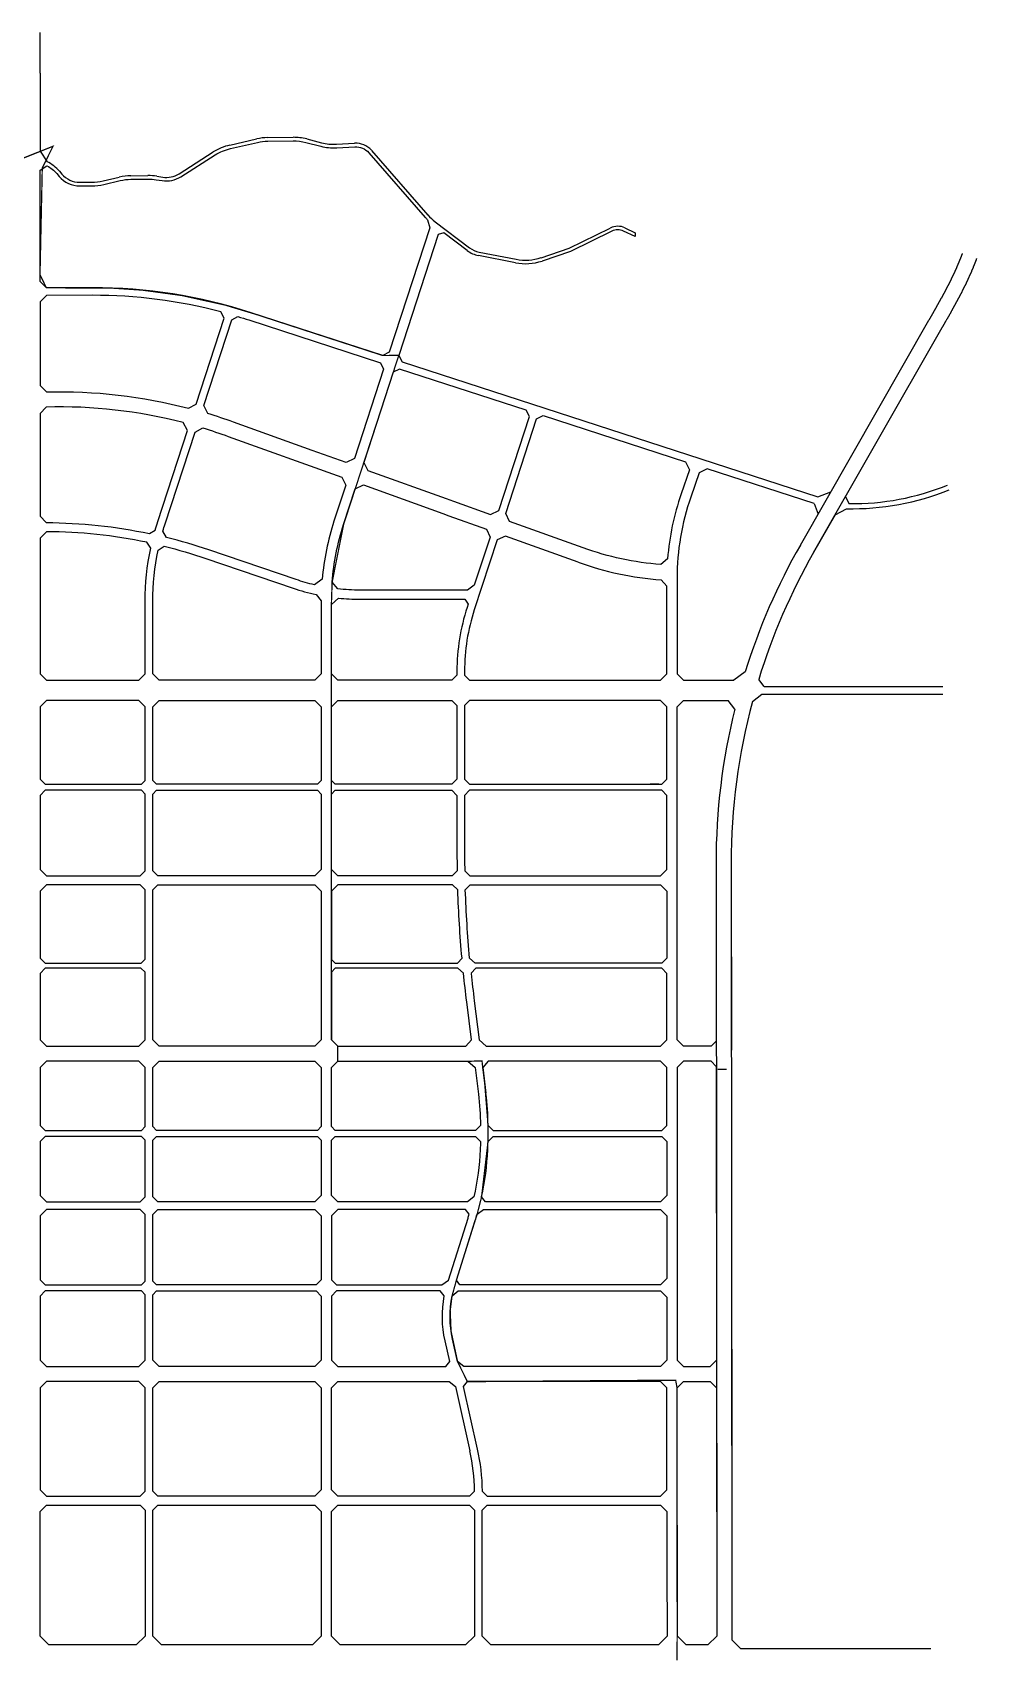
# Model space of a CAD drawing. Header units: millimetres. Extents: x 19715 to 35549, y 3563 to 14826.
# Drawn here: x 31822 to 35549, y 7347 to 13746 of the extents above; entities that cross this region are included whole.
import ezdxf

# ---------------------------------------------------------------- set-up
doc = ezdxf.new("R2010")
doc.units = ezdxf.units.MM
doc.linetypes.add('BORDER', pattern=[44.45, 12.7, -6.35, 12.7, -6.35, 0, -6.35])
doc.layers.add('0000边界', color=5, linetype='Continuous', lineweight=0)
doc.layers.add('RD-红线', color=7, linetype='Continuous')

msp = doc.modelspace()

# ---------------------------------------------------------------- linework, layer by layer
at = {"layer": '0000边界', "linetype": 'BORDER', "ltscale": 5, "const_width": 5}
msp.add_lwpolyline([(34366.2, 7317.2), (34367.8, 7451.8), (34366.7, 8392.2), (34361.3, 8423), (33539.2, 8417.2), (33500.4, 8496.7), (33474.8, 8616.5), (33471.3, 8697.8), (33478.7, 8755.8), (33496, 8818.4), (33577.6, 9078.2), (33595.2, 9146.9), (33620.7, 9365.4), (33620.8, 9429.4), (33607.7, 9593.6), (33599.6, 9657.6), (33597, 9684.1), (33541.2, 9682.4), (33027.4, 9682.4), (33027.4, 9742.4), (33002.4, 9767.4), (33002.4, 10354.2), (33002.4, 10440.2), (33002.4, 11082.2), (33002.4, 11212.2), (33002.4, 11486.9), (33005.4, 11575), (33050.8, 11803.1), (33096.4, 11943), (33130.5, 12047.6), (33246.7, 12403.9), (33268.4, 12470.4), (33205.2, 12470), (32945.2, 12554.5), (32704.2, 12632.8), (32582.5, 12669.4), (32412.1, 12707.1), (32256.4, 12728.3), (32132.3, 12736.5), (31877.5, 12737.4), (31852.4, 12789.2), (31861.3, 13210.5), (31903.8, 13296.5), (31782.8, 13248.1)], dxfattribs=at)
at = {"layer": 'RD-红线'}
for p, q in [((31852.4, 13585.3), (31852.4, 13746.1)), ((31852.4, 13585.3), (31852.4, 13491.1)), ((31852.4, 13491.1), (31852.4, 13276.8)), ((32601.2, 13300.9), (32707.5, 13325.3)), ((32751.2, 13330.5), (32851, 13331.7)), ((32905, 13325.2), (32963.9, 13310.1)), ((31852.4, 13276.8), (31880.2, 13235.4)), ((32401.1, 13187.8), (32536.4, 13273.8)), ((33022.5, 13304.3), (33094.2, 13308.3)), ((33160.5, 13280.3), (33383.5, 13024.9)), ((31929, 13197.5), (31938.7, 13186.3)), ((32009.1, 13154.1), (32056.6, 13154)), ((32101.4, 13159.3), (32165.2, 13174.5)), ((32211.1, 13180.1), (32278.4, 13180.8)), ((32313, 13178.2), (32336.6, 13174.5)), ((33412.2, 12998.1), (33547.3, 12895.7)), ((33424.1, 12947.8), (33268.4, 12470.4)), ((33446.3, 12954.7), (33424.1, 12947.8)), ((33538.8, 12884.5), (33446.3, 12954.7)), ((33940.6, 12893.4), (34103.2, 12973.5)), ((34109.4, 12961), (33946, 12880.4)), ((34201.8, 12939.7), (34155.3, 12961.4)), ((34161.2, 12974.1), (34201.8, 12955.1)), ((34201.8, 12955.1), (34201.8, 12939.7)), ((33729.2, 12836.3), (33583, 12864.7)), ((33585.7, 12878.5), (33731.9, 12850)), ((33830, 12856.4), (33940.6, 12893.4)), ((33946, 12880.4), (33834.4, 12843.1)), ((34853.5, 11721.2), (35360.9, 12610)), ((34905.6, 11691.5), (35413, 12580.2)), ((33268.4, 12470.4), (33281.2, 12445.2)), ((33281.2, 12445.2), (34922.7, 11911.6)), ((34453.9, 12006.7), (34420.7, 11910.7)), ((34485.3, 12022.2), (34453.9, 12006.7)), ((34907.5, 11885), (34485.3, 12022.2)), ((33657.3, 11741.9), (33566.6, 11466)), ((33689.2, 11756.9), (33657.3, 11741.9)), ((33976.4, 11653.5), (33689.2, 11756.9)), ((34326.7, 11559.1), (34303.5, 11584.1)), ((34326.7, 11212.2), (34326.7, 11559.1)), ((33527.9, 11222.6), (33527.9, 11207.2)), ((33527.9, 11207.2), (33547.9, 11187.2)), ((34301.7, 11187.2), (34326.7, 11212.2)), ((33547.9, 11187.2), (34301.7, 11187.2)), ((34366.7, 11082.2), (34391.7, 11107.2)), ((34366.7, 9767.4), (34366.7, 11082.2)), ((34391.7, 11107.2), (34568, 11107.2)), ((34520.6, 10464.7), (34523.2, 7412.2)), ((34580.6, 10464.8), (34583.2, 7397.2)), ((33571.9, 10049.8), (33554, 10029.9)), ((34306.7, 10049.8), (33571.9, 10049.8)), ((34326.7, 10029.8), (34306.7, 10049.8)), ((34326.7, 9767.4), (34326.7, 10029.8)), ((33566.4, 9921.5), (33585.8, 9767.2)), ((33585.8, 9767.2), (33613.9, 9742.4)), ((33613.9, 9742.4), (34301.7, 9742.4)), ((34501.2, 9742.4), (34391.7, 9742.4)), ((33621.5, 9682.4), (33599.6, 9657.6)), ((34301.7, 9682.4), (33621.5, 9682.4)), ((34501.3, 9682.4), (34391.7, 9682.4)), ((33599.6, 9657.6), (33612.3, 9556.9)), ((34326.7, 9429.4), (34326.7, 9657.4)), ((34366.7, 9657.4), (34366.7, 8824.3)), ((33620.8, 9429.4), (33640.8, 9409.4)), ((33640.8, 9409.4), (34306.7, 9409.4)), ((34306.7, 9409.4), (34326.7, 9429.4)), ((34366.7, 8824.3), (34366.7, 8502.2)), ((34366.7, 8502.2), (34391.7, 8477.2)), ((34391.7, 8477.2), (34497.3, 8477.2)), ((31877.4, 8417.2), (31852.4, 8392.2)), ((31852.4, 8392.2), (31852.4, 7990.2)), ((32242.4, 8417.2), (31877.4, 8417.2)), ((32267.4, 8392.2), (32242.4, 8417.2)), ((32267.4, 7985.2), (32267.4, 8392.2)), ((32297.4, 8392.2), (32322.4, 8417.2)), ((32297.4, 7985.2), (32297.4, 8392.2)), ((32322.4, 8417.2), (32937.4, 8417.2)), ((32937.4, 8417.2), (32962.4, 8392.2)), ((32962.4, 8392.2), (32962.4, 7990.2)), ((33002.4, 8392.2), (33027.4, 8417.2)), ((33002.4, 7990.2), (33002.4, 8392.2)), ((33027.4, 8417.2), (33467.4, 8417.2)), ((33467.4, 8417.2), (33491.8, 8397.6)), ((33491.8, 8397.6), (33548.5, 8144.5)), ((34366.7, 8392.2), (34391.7, 8417.2)), ((34366.7, 7765.2), (34366.7, 8392.2)), ((34391.7, 8417.2), (34497.3, 8417.2)), ((31852.4, 7990.2), (31877.4, 7965.2)), ((31877.4, 7965.2), (32247.4, 7965.2)), ((32247.4, 7965.2), (32267.4, 7985.2)), ((32317.4, 7965.2), (32297.4, 7985.2)), ((32937.4, 7965.2), (32317.4, 7965.2)), ((32962.4, 7990.2), (32937.4, 7965.2)), ((33027.4, 7965.2), (33002.4, 7990.2)), ((33547.4, 7965.2), (33027.4, 7965.2)), ((33567.4, 7985.2), (33547.4, 7965.2)), ((31852.4, 7904.2), (31877.4, 7929.2)), ((31852.4, 7412.2), (31852.4, 7904.2)), ((31877.4, 7929.2), (32247.4, 7929.2)), ((32247.4, 7929.2), (32267.4, 7909.2)), ((32267.4, 7909.2), (32267.4, 7412.2)), ((32297.4, 7909.2), (32317.4, 7929.2)), ((32297.4, 7412.2), (32297.4, 7909.2)), ((32317.4, 7929.2), (32937.4, 7929.2)), ((32937.4, 7929.2), (32962.4, 7904.2)), ((32962.4, 7904.2), (32962.4, 7412.2)), ((33002.4, 7904.2), (33027.4, 7929.2)), ((33002.4, 7412.2), (33002.4, 7904.2)), ((33027.4, 7929.2), (33547.4, 7929.2)), ((33547.4, 7929.2), (33567.4, 7909.2)), ((33567.4, 7909.2), (33567.4, 7412.2)), ((33597.4, 7909.2), (33617.4, 7929.2)), ((33597.4, 7412.2), (33597.4, 7909.2)), ((33617.4, 7929.2), (34301.7, 7929.2)), ((34301.7, 7929.2), (34326.7, 7904.2)), ((34326.7, 7904.2), (34326.7, 7681.5)), ((34366.7, 7681.6), (34366.7, 7765.2)), ((34326.7, 7681.5), (34328, 7412.2)), ((34368, 7412.2), (34366.7, 7681.6)), ((31887.4, 7377.2), (31852.4, 7412.2)), ((32232.4, 7377.2), (31887.4, 7377.2)), ((32232.4, 7377.2), (32267.4, 7412.2)), ((32332.4, 7377.2), (32297.4, 7412.2)), ((32927.4, 7377.2), (32332.4, 7377.2)), ((32962.4, 7412.2), (32927.4, 7377.2)), ((33037.4, 7377.2), (33002.4, 7412.2)), ((33532.4, 7377.2), (33037.4, 7377.2)), ((33532.4, 7377.2), (33567.4, 7412.2)), ((33632.4, 7377.2), (33597.4, 7412.2)), ((34293.1, 7377.2), (33632.4, 7377.2)), ((34328, 7412.2), (34293.1, 7377.2)), ((34403.1, 7377.2), (34368, 7412.2)), ((34488.2, 7377.2), (34403.1, 7377.2)), ((34523.2, 7412.2), (34488.2, 7377.2))]:
    msp.add_line(p, q, dxfattribs=at)
for points in [[(32685.3, 12639, 0.079109), (32059.3, 12737.7), (31877.5, 12737.4), (31852.4, 12762.4), (31852.4, 13201.8), (31879.9, 13219.7, -0.087438), (31918.4, 13188.4), (31928.1, 13177.1, 0.217769), (32009, 13140.1), (32056.6, 13140, 0.058635), (32104.7, 13145.7), (32168.5, 13160.9, -0.056026), (32211.3, 13166.1), (32278.6, 13166.8, -0.041925), (32310.8, 13164.4), (32334.4, 13160.6, 0.182973), (32408.6, 13176), (32543.9, 13262, -0.085443), (32604.3, 13287.2), (32710.7, 13311.6, -0.053264), (32751.4, 13316.5), (32851.1, 13317.7, -0.06606), (32901.6, 13311.7), (32960.4, 13296.5, 0.07675), (33023.3, 13290.3), (33095, 13294.3, -0.230947), (33149.9, 13271.1), (33373, 13015.7, 0.016065), (33382, 13006), (33390.5, 12973.6), (33230.4, 12482.8), (33205.2, 12470), (32685.3, 12639)], [(34420.7, 11910.7, 0.083553), (34366.7, 11589.9), (34366.7, 11212.2), (34391.7, 11187.2), (34590.3, 11187.2)], [(34990.4, 11840.1), (34905.6, 11691.5, 0.05537), (34689.1, 11190.9)], [(34664, 11103.2, 0.065446), (34580.6, 10464.8), (34581.2, 9725.8)]]:
    msp.add_lwpolyline(points, format="xyb", dxfattribs=at)
at = {"layer": 'RD-红线', "flags": 128}
for points in [[(35492.6, 12873.5), (35492.1, 12872.1), (35491.6, 12870.8), (35491.1, 12869.4), (35490.6, 12868.1), (35490.1, 12866.7), (35489.6, 12865.3), (35489.1, 12864), (35488.6, 12862.6), (35488, 12861.3), (35487.5, 12859.9), (35487, 12858.6), (35486.5, 12857.2), (35485.9, 12855.9), (35485.4, 12854.5), (35484.9, 12853.1), (35484.3, 12851.8), (35483.8, 12850.4), (35483.3, 12849.1), (35482.7, 12847.7), (35482.2, 12846.4), (35481.6, 12845), (35481.1, 12843.7), (35480.5, 12842.4), (35480, 12841), (35479.4, 12839.7), (35478.9, 12838.3), (35478.3, 12837), (35477.8, 12835.6), (35477.2, 12834.3), (35476.6, 12832.9), (35476.1, 12831.6), (35475.5, 12830.2), (35474.9, 12828.9), (35474.4, 12827.6), (35473.8, 12826.2), (35473.2, 12824.9), (35472.6, 12823.5), (35472, 12822.2), (35471.5, 12820.9), (35470.9, 12819.5), (35470.3, 12818.2), (35469.7, 12816.9), (35469.1, 12815.5), (35468.5, 12814.2), (35467.9, 12812.8), (35467.3, 12811.5), (35466.7, 12810.2), (35466.1, 12808.8), (35465.5, 12807.5), (35464.9, 12806.2), (35464.3, 12804.8), (35463.7, 12803.5), (35463.1, 12802.2), (35462.5, 12800.9), (35461.9, 12799.5), (35461.3, 12798.2), (35460.7, 12796.9), (35460.1, 12795.5), (35459.4, 12794.2), (35458.8, 12792.9), (35458.2, 12791.6), (35457.6, 12790.2), (35457, 12788.9), (35456.3, 12787.6), (35455.7, 12786.2), (35455.1, 12784.9), (35454.4, 12783.6), (35453.8, 12782.3), (35453.2, 12781), (35452.5, 12779.6), (35451.9, 12778.3), (35451.3, 12777), (35450.6, 12775.7), (35450, 12774.3), (35449.3, 12773), (35448.7, 12771.7), (35448.1, 12770.4), (35447.4, 12769.1), (35446.8, 12767.7), (35446.1, 12766.4), (35445.4, 12765.1), (35444.8, 12763.8), (35444.1, 12762.5), (35443.5, 12761.1), (35442.8, 12759.8), (35442.2, 12758.5), (35441.5, 12757.2), (35440.8, 12755.9), (35440.2, 12754.6), (35439.5, 12753.3), (35438.9, 12751.9), (35438.2, 12750.6), (35437.5, 12749.3), (35436.9, 12748), (35436.2, 12746.7), (35435.5, 12745.4), (35434.8, 12744.1), (35434.2, 12742.8), (35433.5, 12741.4), (35432.8, 12740.1), (35432.1, 12738.8), (35431.5, 12737.5), (35430.8, 12736.2), (35430.1, 12734.9), (35429.4, 12733.6), (35428.7, 12732.3), (35428, 12731), (35427.4, 12729.7), (35426.7, 12728.4), (35426, 12727.1), (35425.3, 12725.7), (35424.6, 12724.4), (35423.9, 12723.1), (35423.2, 12721.8), (35422.5, 12720.5), (35421.8, 12719.2), (35421.1, 12717.9), (35420.4, 12716.6), (35419.7, 12715.3), (35419, 12714), (35418.3, 12712.7), (35417.6, 12711.4), (35416.9, 12710.1), (35416.2, 12708.8), (35415.5, 12707.5), (35414.8, 12706.2), (35414.1, 12704.9), (35413.4, 12703.6), (35412.7, 12702.3), (35412, 12701), (35411.3, 12699.7), (35410.6, 12698.4), (35409.9, 12697.1), (35409.2, 12695.8), (35408.4, 12694.5), (35407.7, 12693.2), (35407, 12691.9), (35406.3, 12690.6), (35405.6, 12689.3), (35404.9, 12688), (35404.2, 12686.7), (35403.4, 12685.4), (35402.7, 12684.1), (35402, 12682.8), (35401.3, 12681.5), (35400.6, 12680.2), (35399.8, 12678.9), (35399.1, 12677.6), (35398.4, 12676.3), (35397.7, 12675), (35396.9, 12673.7), (35396.2, 12672.4), (35395.5, 12671.1), (35394.8, 12669.8), (35394, 12668.5), (35393.3, 12667.2), (35392.6, 12665.9), (35391.9, 12664.6), (35391.1, 12663.3), (35390.4, 12662), (35389.7, 12660.7), (35388.9, 12659.4), (35388.2, 12658.1), (35387.5, 12656.8), (35386.7, 12655.5), (35386, 12654.2), (35385.3, 12652.9), (35384.5, 12651.6), (35383.8, 12650.3), (35383.1, 12649), (35382.3, 12647.7), (35381.6, 12646.4), (35380.9, 12645.1), (35380.1, 12643.8), (35379.4, 12642.5), (35378.7, 12641.2), (35377.9, 12639.9), (35377.2, 12638.6), (35376.4, 12637.3), (35375.7, 12636), (35375, 12634.7), (35374.2, 12633.4), (35373.5, 12632.1), (35372.7, 12630.8), (35372, 12629.5), (35371.3, 12628.2), (35370.5, 12626.9), (35369.8, 12625.6), (35369, 12624.3), (35368.3, 12623), (35367.6, 12621.7), (35366.8, 12620.4), (35366.1, 12619.1), (35365.3, 12617.8), (35364.6, 12616.5), (35363.8, 12615.2), (35363.1, 12613.9), (35362.4, 12612.6), (35361.6, 12611.3), (35360.9, 12610)], [(35549, 12852.8), (35548.4, 12851.4), (35547.9, 12849.9), (35547.3, 12848.4), (35546.8, 12847), (35546.3, 12845.5), (35545.7, 12844.1), (35545.2, 12842.6), (35544.6, 12841.2), (35544.1, 12839.8), (35543.5, 12838.3), (35542.9, 12836.9), (35542.4, 12835.4), (35541.8, 12834), (35541.3, 12832.5), (35540.7, 12831.1), (35540.1, 12829.7), (35539.5, 12828.2), (35539, 12826.8), (35538.4, 12825.4), (35537.8, 12823.9), (35537.2, 12822.5), (35536.7, 12821.1), (35536.1, 12819.6), (35535.5, 12818.2), (35534.9, 12816.8), (35534.3, 12815.4), (35533.7, 12813.9), (35533.1, 12812.5), (35532.5, 12811.1), (35531.9, 12809.7), (35531.3, 12808.2), (35530.7, 12806.8), (35530.1, 12805.4), (35529.5, 12804), (35528.9, 12802.6), (35528.3, 12801.1), (35527.7, 12799.7), (35527.1, 12798.3), (35526.5, 12796.9), (35525.9, 12795.5), (35525.2, 12794.1), (35524.6, 12792.7), (35524, 12791.3), (35523.4, 12789.9), (35522.8, 12788.5), (35522.1, 12787), (35521.5, 12785.6), (35520.9, 12784.2), (35520.2, 12782.8), (35519.6, 12781.4), (35519, 12780), (35518.3, 12778.6), (35517.7, 12777.2), (35517.1, 12775.8), (35516.4, 12774.4), (35515.8, 12773.1), (35515.1, 12771.7), (35514.5, 12770.3), (35513.8, 12768.9), (35513.2, 12767.5), (35512.5, 12766.1), (35511.9, 12764.7), (35511.2, 12763.3), (35510.6, 12761.9), (35509.9, 12760.5), (35509.3, 12759.2), (35508.6, 12757.8), (35507.9, 12756.4), (35507.3, 12755), (35506.6, 12753.6), (35505.9, 12752.2), (35505.3, 12750.9), (35504.6, 12749.5), (35503.9, 12748.1), (35503.3, 12746.7), (35502.6, 12745.4), (35501.9, 12744), (35501.3, 12742.6), (35500.6, 12741.2), (35499.9, 12739.9), (35499.2, 12738.5), (35498.6, 12737.1), (35497.9, 12735.8), (35497.2, 12734.4), (35496.5, 12733), (35495.8, 12731.7), (35495.1, 12730.3), (35494.4, 12728.9), (35493.8, 12727.6), (35493.1, 12726.2), (35492.4, 12724.8), (35491.7, 12723.5), (35491, 12722.1), (35490.3, 12720.8), (35489.6, 12719.4), (35488.9, 12718), (35488.2, 12716.7), (35487.5, 12715.3), (35486.8, 12714), (35486.1, 12712.6), (35485.4, 12711.3), (35484.7, 12709.9), (35484, 12708.5), (35483.3, 12707.2), (35482.6, 12705.8), (35481.9, 12704.5), (35481.2, 12703.1), (35480.5, 12701.8), (35479.8, 12700.4), (35479.1, 12699.1), (35478.4, 12697.8), (35477.6, 12696.4), (35476.9, 12695.1), (35476.2, 12693.7), (35475.5, 12692.4), (35474.8, 12691), (35474.1, 12689.7), (35473.4, 12688.3), (35472.6, 12687), (35471.9, 12685.7), (35471.2, 12684.3), (35470.5, 12683), (35469.8, 12681.6), (35469, 12680.3), (35468.3, 12679), (35467.6, 12677.6), (35466.9, 12676.3), (35466.2, 12675), (35465.4, 12673.6), (35464.7, 12672.3), (35464, 12671), (35463.3, 12669.6), (35462.5, 12668.3), (35461.8, 12667), (35461.1, 12665.6), (35460.3, 12664.3), (35459.6, 12663), (35458.9, 12661.7), (35458.2, 12660.3), (35457.4, 12659), (35456.7, 12657.7), (35456, 12656.4), (35455.2, 12655), (35454.5, 12653.7), (35453.8, 12652.4), (35453, 12651.1), (35452.3, 12649.7), (35451.6, 12648.4), (35450.8, 12647.1), (35450.1, 12645.8), (35449.3, 12644.4), (35448.6, 12643.1), (35447.9, 12641.8), (35447.1, 12640.5), (35446.4, 12639.2), (35445.7, 12637.8), (35444.9, 12636.5), (35444.2, 12635.2), (35443.4, 12633.9), (35442.7, 12632.6), (35442, 12631.3), (35441.2, 12629.9), (35440.5, 12628.6), (35439.7, 12627.3), (35439, 12626), (35438.3, 12624.7), (35437.5, 12623.4), (35436.8, 12622.1), (35436, 12620.7), (35435.3, 12619.4), (35434.5, 12618.1), (35433.8, 12616.8), (35433.1, 12615.5), (35432.3, 12614.2), (35431.6, 12612.9), (35430.8, 12611.6), (35430.1, 12610.3), (35429.3, 12608.9), (35428.6, 12607.6), (35427.9, 12606.3), (35427.1, 12605), (35426.4, 12603.7), (35425.6, 12602.4), (35424.9, 12601.1), (35424.1, 12599.8), (35423.4, 12598.5), (35422.6, 12597.2), (35421.9, 12595.9), (35421.2, 12594.6), (35420.4, 12593.3), (35419.7, 12592), (35418.9, 12590.7), (35418.2, 12589.3), (35417.4, 12588), (35416.7, 12586.7), (35415.9, 12585.4), (35415.2, 12584.1), (35414.5, 12582.8), (35413.7, 12581.5), (35413, 12580.2)], [(34922.7, 11911.6), (34973.3, 11931.2)], [(35031.3, 11911.7), (35046.4, 11884.8)], [(34907.5, 11885), (34923.4, 11843.8)], [(34635.6, 11220.7), (34590.3, 11187.2)], [(34710.5, 11162.2), (34689.1, 11190.9)], [(34594.4, 11073.2), (34568, 11107.2)], [(34664, 11103.2), (34701.9, 11132.2)], [(34301.7, 9742.4), (34326.7, 9767.4)], [(34391.7, 9742.4), (34366.7, 9767.4)], [(34501.2, 9742.4), (34521.2, 9762.4)], [(34301.7, 9682.4), (34326.7, 9657.4)], [(34366.7, 9657.4), (34391.7, 9682.4)], [(34501.3, 9682.4), (34521.3, 9662.4)], [(34521.3, 9662.4), (34522.3, 8502.2)], [(34528.3, 9651), (34562.2, 9650.9)], [(34497.3, 8477.2), (34522.3, 8502.2)], [(34497.3, 8417.2), (34522.3, 8392.2)], [(34583.2, 7397.2), (34618.2, 7362.2)]]:
    msp.add_lwpolyline(points, dxfattribs=at)
for points in [[(31878.1, 12326.5, -0.069863), (32438.9, 12261.8), (32468.9, 12278.3), (32579.5, 12617.3), (32565.6, 12642.8, 0.064538), (32059.4, 12707.7), (31877.4, 12707.4), (31852.4, 12682.4), (31852.4, 12351.5), (31878.1, 12326.5)], [(32615.7, 12207.1, 0.013066), (32515, 12240.5), (32498.5, 12272.1), (32608.9, 12610.7), (32633.7, 12623.7, -0.005583), (32676, 12610.5), (33195.8, 12441.4), (33208.7, 12416.2), (33093.3, 12062.6), (33061.1, 12046.8), (32949.1, 12087.1), (32927, 12095.1), (32615.7, 12207.1)], [(32317.5, 11814), (32434.7, 12173.5), (32417.2, 12205.5, 0.069346), (31876.8, 12266.5), (31852.4, 12241.5), (31852.4, 11835.1), (31877.3, 11810.1, -0.050791), (32284, 11766.8), (32307.3, 11780.8, -0.008539), (32317.5, 11814)], [(33996.7, 11710), (33705.9, 11814.7), (33690.6, 11845.9), (33812.6, 12219.9), (33837.8, 12232.8), (34399.6, 12050.1), (34415.5, 12018.1), (34382.9, 11923.8, 0.064468), (34329.6, 11667.3), (34302.8, 11644.3, -0.067196), (33996.7, 11710)], [(32966.2, 11586.5), (32935.5, 11564.3, -0.024077), (32863.2, 11585.1), (32518.5, 11702.5, 0.021545), (32351.6, 11751.3), (32337.2, 11776.4, -0.007516), (32346, 11804.7), (32464.4, 12167.5), (32495.3, 12183.7, -0.013377), (32595.4, 12150.7), (33043.9, 11989.2), (33059.2, 11958), (33012.7, 11815.5, 0.057482), (32966.2, 11586.5)], [(33005.4, 11575, -0.059534), (33050.8, 11803.1), (33096.4, 11943), (33128.6, 11958.7), (33442.7, 11845.6), (33465.7, 11837.4), (33614, 11784), (33629, 11751.9), (33566.5, 11562.3), (33540.3, 11543.3), (33115.2, 11543.3, -0.02812), (33027.5, 11548.3), (33005.4, 11575)], [(32289.2, 11708.5), (32273.8, 11732.2, 0.050383), (31877.6, 11774.1), (31852.4, 11749.1), (31852.4, 11212.2), (31877.4, 11187.2), (32242.4, 11187.2), (32267.4, 11212.2), (32267.4, 11499.2, -0.051958), (32289.2, 11708.5)], [(32297.4, 11499.2, -0.05166), (32318.4, 11701.1), (32342.7, 11716.5, -0.021582), (32506.8, 11668.4), (32851.6, 11551, 0.028926), (32942.7, 11525.7), (32962.4, 11501.3), (32962.4, 11212.2), (32937.4, 11187.2), (32322.4, 11187.2), (32297.4, 11212.2), (32297.4, 11499.2)], [(33030, 11511.8, 0.026094), (33115.2, 11507.3), (33528.6, 11507.3), (33542.4, 11488.3), (33538.1, 11475.3, 0.078989), (33497.9, 11222.6), (33497.9, 11207.2), (33477.9, 11187.2), (33027.4, 11187.2), (33002.4, 11212.2), (33002.4, 11486.9), (33030, 11511.8)], [(33549.4, 10415.2), (34301.7, 10415.2), (34326.7, 10440.2), (34326.7, 10732.7), (34306.7, 10752.7), (33547.9, 10752.7), (33527.9, 10732.7), (33527.9, 10534.7, 0.00507), (33528.9, 10435.2), (33549.4, 10415.2)], [(33570, 10069.7), (33548.2, 10089.6, -0.013757), (33531.1, 10359.2), (33550.4, 10379.2), (34301.7, 10379.2), (34326.7, 10354.2), (34326.7, 10089.8), (34306.7, 10069.8), (33570, 10069.7)], [(33539.8, 9127.4), (33027.4, 9127.4), (33002.4, 9152.4), (33002.4, 9370.4), (33017.4, 9385.4), (33570.8, 9385.4), (33590.7, 9365.4, -0.007307), (33589.7, 9334.4, -0.044728), (33564.4, 9146.9), (33539.8, 9127.4)], [(33610.7, 9127.4), (33595.2, 9146.9, 0.043155), (33619.7, 9333.1, 0.007414), (33620.7, 9365.4), (33640.8, 9385.4), (34306.7, 9385.4), (34326.7, 9365.4), (34326.7, 9152.4), (34301.7, 9127.4), (33610.7, 9127.4)], [(33531.9, 9097.4), (33027.4, 9097.4), (33002.4, 9072.4), (33002.4, 8819.3), (33022.4, 8799.3), (33438.6, 8799.3), (33464.5, 8818.4), (33541.7, 9062.9, 0.003779), (33546.4, 9078.2), (33531.9, 9097.4)], [(33432.2, 8775.3), (33022.4, 8775.3), (33002.4, 8755.3), (33002.4, 8502.2), (33027.4, 8477.2), (33454, 8477.2), (33469.6, 8496.7), (33451.2, 8578.7, -0.101623), (33448.1, 8755.7), (33432.2, 8775.3)], [(33478.7, 8755.8), (33503.1, 8775.3), (34301.7, 8775.3), (34326.7, 8750.3), (34326.7, 8502.2), (34301.7, 8477.2), (33524.7, 8477.2), (33500.4, 8496.7), (33480.5, 8585.3, -0.105126), (33478.7, 8755.8)]]:
    msp.add_lwpolyline(points, format="xyb", dxfattribs=at)
for points in [[(33145.8, 12016.3), (33455.7, 11904.7), (33484.7, 11894.3), (33630.6, 11841.8), (33662.8, 11857.5), (33784, 12229.2), (33771.2, 12254.4), (33271.9, 12416.7), (33246.7, 12403.9), (33130.5, 12047.6)], [(31877.4, 11107.2), (31852.4, 11082.2), (31852.4, 10796.7), (31872.4, 10776.7), (32252.4, 10776.7), (32267.4, 10791.7), (32267.4, 11082.2), (32242.4, 11107.2)], [(32322.4, 11107.2), (32937.4, 11107.2), (32962.4, 11082.2), (32962.4, 10791.7), (32947.4, 10776.7), (32312.4, 10776.7), (32297.4, 10791.7), (32297.4, 11082.2)], [(33002.4, 10791.7), (33002.4, 11082.2), (33027.4, 11107.2), (33477.9, 11107.2), (33497.9, 11087.2), (33497.9, 10796.7), (33477.9, 10776.7), (33017.4, 10776.7)], [(34326.7, 11082.2), (34301.7, 11107.2), (33547.9, 11107.2), (33527.9, 11087.2), (33527.9, 10796.7), (33547.9, 10776.7), (34306.7, 10776.7), (34326.7, 10796.7)], [(31852.4, 10440.2), (31877.4, 10415.2), (32247.4, 10415.2), (32267.4, 10435.2), (32267.4, 10737.7), (32252.4, 10752.7), (31872.4, 10752.7), (31852.4, 10732.7)], [(32962.4, 10737.7), (32962.4, 10440.2), (32937.4, 10415.2), (32317.4, 10415.2), (32297.4, 10435.2), (32297.4, 10737.7), (32312.4, 10752.7), (32947.4, 10752.7)], [(31872.4, 10069.8), (32252.1, 10069.8), (32267.4, 10086.2), (32267.4, 10359.2), (32247.4, 10379.2), (31877.4, 10379.2), (31852.4, 10354.2), (31852.4, 10089.8)], [(32322.4, 9742.4), (32297.4, 9767.4), (32297.4, 10359.2), (32317.4, 10379.2), (32937.4, 10379.2), (32962.4, 10354.2), (32962.4, 9767.4), (32937.4, 9742.4)], [(31872.4, 10049.8), (31852.4, 10029.8), (31852.4, 9767.4), (31877.4, 9742.4), (32242.4, 9742.4), (32267.4, 9767.4), (32267.4, 10034), (32250.8, 10049.8)], [(31852.4, 9429.4), (31872.4, 9409.4), (32252.4, 9409.4), (32267.4, 9424.4), (32267.4, 9657.4), (32242.4, 9682.4), (31877.4, 9682.4), (31852.4, 9657.4)], [(32962.4, 9657.4), (32962.4, 9424.4), (32947.4, 9409.4), (32312.4, 9409.4), (32297.4, 9424.4), (32297.4, 9657.4), (32322.4, 9682.4), (32937.4, 9682.4)], [(31877.4, 9127.4), (32247.4, 9127.4), (32267.4, 9147.4), (32267.4, 9370.4), (32252.4, 9385.4), (31872.4, 9385.4), (31852.4, 9365.4), (31852.4, 9152.4)], [(32937.4, 9127.4), (32317.4, 9127.4), (32297.4, 9147.4), (32297.4, 9370.4), (32312.4, 9385.4), (32947.4, 9385.4), (32962.4, 9370.4), (32962.4, 9152.4)], [(32267.4, 8814.3), (32267.4, 9077.4), (32247.4, 9097.4), (31877.4, 9097.4), (31852.4, 9072.4), (31852.4, 8819.3), (31872.4, 8799.3), (32252.4, 8799.3)], [(32937.4, 9097.4), (32962.4, 9072.4), (32962.4, 8819.3), (32942.4, 8799.3), (32312.4, 8799.3), (32297.4, 8814.3), (32297.4, 9077.4), (32317.4, 9097.4)], [(31852.4, 8755.3), (31852.4, 8502.2), (31877.4, 8477.2), (32242.4, 8477.2), (32267.4, 8502.2), (32267.4, 8760.3), (32252.4, 8775.3), (31872.4, 8775.3)], [(32297.4, 8760.3), (32312.4, 8775.3), (32942.4, 8775.3), (32962.4, 8755.3), (32962.4, 8502.2), (32937.4, 8477.2), (32322.4, 8477.2), (32297.4, 8502.2)]]:
    msp.add_lwpolyline(points, close=True, dxfattribs=at)
at = {"layer": 'RD-红线'}
for points in [[(34990.4, 11840.1), (35035.3, 11865)], [(34710.5, 11162.2), (35416.3, 11162.2)], [(34701.9, 11132.2), (35416.3, 11132.2)], [(34294.2, 10776.7), (34260.3, 10776.7)], [(34581.3, 9695.8), (34583.2, 7397.2)], [(34522.3, 8392.2), (34523.2, 7412.2)], [(35367.9, 7362.2), (34618.2, 7362.2)]]:
    msp.add_lwpolyline(points, dxfattribs=at)
at = {"layer": 'RD-红线', "flags": 128}
for points in [[(33002.4, 10440.2), (33002.4, 10737.7), (33017.4, 10752.7), (33477.9, 10752.7), (33497.9, 10732.7), (33497.9, 10534.7, 0.005039), (33498.9, 10435.2), (33479.4, 10415.2), (33027.4, 10415.2)], [(33501.1, 10359.2), (33480.4, 10379.2), (33027.4, 10379.2), (33002.4, 10354.2), (33002.4, 10084.8), (33017.4, 10069.8), (33499.9, 10069.8), (33518, 10089.7, -0.013668)], [(33002.4, 10034.8), (33002.4, 9767.4), (33027.4, 9742.4), (33533.7, 9742.4), (33555.6, 9767.2), (33536.6, 9917.7, -0.005711), (33523.8, 10029.9), (33501.8, 10049.8), (33017.4, 10049.8)], [(33002.4, 9424.4), (33002.4, 9657.4), (33027.4, 9682.4), (33541.2, 9682.4), (33569.4, 9657.6), (33582.5, 9553.2, -0.029336), (33590.8, 9429.2), (33570.8, 9409.4), (33017.4, 9409.4)], [(33603, 9097.4), (34301.7, 9097.4), (34326.7, 9072.4), (34326.7, 8824.3), (34301.7, 8799.3), (33510, 8799.3), (33496, 8818.4), (33570.3, 9053.9, 0.005824), (33577.6, 9078.2)], [(34326.7, 7990.2), (34326.7, 8392.2), (34301.7, 8417.2), (33538.2, 8417.2), (33522.5, 8397.6), (33577.7, 8151.1, -0.050801), (33597.4, 7985.2), (33597.4, 7985.2), (33617.4, 7965.2), (34301.7, 7965.2)]]:
    msp.add_lwpolyline(points, format="xyb", close=True, dxfattribs=at)
at = {"layer": 'RD-红线'}
for centre, radius, start, end in [((32753.8, 13123.5), 207, 90.71058, 102.90629), ((32853.5, 13124.7), 207, 75.59271, 90.71058), ((33011.9, 13497), 193, 255.59271, 273.14801), ((32647.4, 13099.1), 207, 102.90629, 122.441), ((33098.7, 13226.4), 82, 41.13092, 93.14801), ((31810.2, 13094.9), 157, 40.83059, 63.51388), ((32009.1, 13247.1), 93, 220.83059, 269.97238), ((32351.2, 13266.3), 93, 260.96548, 302.441), ((32056.7, 13347), 193, 269.97238, 283.3952), ((32213.2, 12973.1), 207, 90.56839, 103.3952), ((32280.5, 12973.8), 207, 80.96548, 90.56839), ((33528.9, 13151.9), 193, 221.13092, 232.81305), ((34132.8, 12913.4), 67, 64.93947, 116.2305), ((34132.8, 12913.4), 53, 64.93947, 116.2305), ((33603.5, 12969.7), 107, 232.81305, 258.98857), ((33603.5, 12969.7), 93, 232.81305, 258.98857), ((33768.8, 13039.5), 207, 258.98857, 288.48876), ((33768.8, 13039.5), 193, 258.98857, 288.48876), ((35058.4, 12884.4), 1019.6, 268.7019, 292.05852), ((35058.4, 12884.4), 999.6, 269.31464, 292.05852), ((37050.6, 10466.9), 2530, 150.27753, 162.66617), ((34393, 12810.8), 1230, 250.19995, 265.82762), ((37050.6, 10466.9), 2470, 150.27753, 162.9544), ((34312.9, 11222.6), 785, 161.93466, 180), ((37050.6, 10466.9), 2530, 166.13254, 180.04787), ((37050.6, 10466.9), 2470, 165.07011, 180.04787), ((38437.9, 10534.7), 4910, 185.90173, 187.17462), ((32530.8, 9420.8), 1090, 0.45331, 7.17462), ((32782.4, 7973), 785, 0.88078, 12.62136)]:
    msp.add_arc(centre, radius, start, end, dxfattribs=at)

doc.saveas('drawing.dxf')
